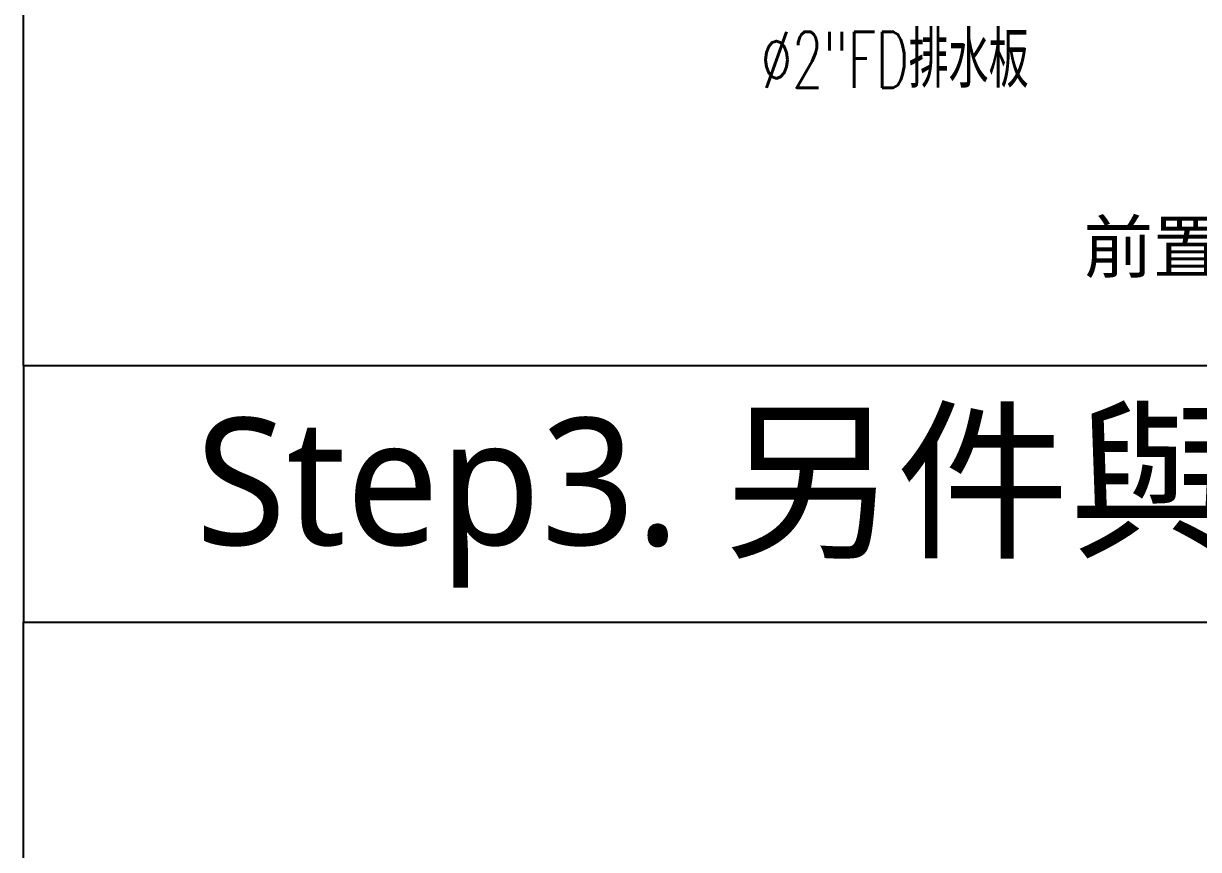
# Model space of a CAD drawing. Header units: millimetres. Extents: x 0 to 887, y -3549 to 0.
# Drawn here: x 0 to 462.7, y -1609.9 to -1284.7 of the extents above; entities that cross this region are included whole.
import ezdxf
from ezdxf.enums import TextEntityAlignment as Align

# ---------------------------------------------------------------- set-up
doc = ezdxf.new("R2010")
doc.units = ezdxf.units.MM
doc.layers.add('P_排水_底板_落水頭', color=3, linetype='Continuous')
doc.styles.add('CHINA', font='txt.shx', dxfattribs={"bigfont": 'bigfont.shx'})
doc.styles.get("Standard").update_dxf_attribs({"font": 'arial.ttf'})

msp = doc.modelspace()

# ---------------------------------------------------------------- linework, layer by layer
at = {"color": 141, "true_color": 0xadddf7}
for points in [[(0, -810.69), (881.02, -810.69), (881.02, -1419.54), (0, -1419.54)], [(0, -1520.46), (881.02, -1520.46), (881.02, -1419.54), (0, -1419.54)], [(0, -1520.46), (881.02, -1520.46), (881.02, -2129.31), (0, -2129.31)]]:
    msp.add_lwpolyline(points, close=True, dxfattribs=at)

# ---------------------------------------------------------------- texts
at = {"color": 7, "insert": (417.48, -1362.7), "char_height": 20, "attachment_point": 1}
msp.add_mtext_dynamic_manual_height_columns('{\\fMicrosoft JhengHei|b0|i0|c136|p34;前置作業：平面管路另件排列完成}', width=452.8434, gutter_width=12.5, heights=[0], dxfattribs=at)
at = {"color": 141, "true_color": 0xadddf7, "insert": (67.7, -1440.01), "char_height": 50, "attachment_point": 1}
msp.add_mtext_dynamic_manual_height_columns('{\\fMicrosoft JhengHei|b0|i0|c136|p34;Step3. 另件與接點距離確認}', width=2640.4626, gutter_width=12.5, heights=[0], dxfattribs=at)
at = {"layer": 'P_排水_底板_落水頭', "style": 'CHINA', "width": 0.65}
msp.add_text('%%C2"FD排水板', height=22, dxfattribs=at).set_placement((395.77, -1309.99), align=Align.RIGHT)

doc.saveas('drawing.dxf')
